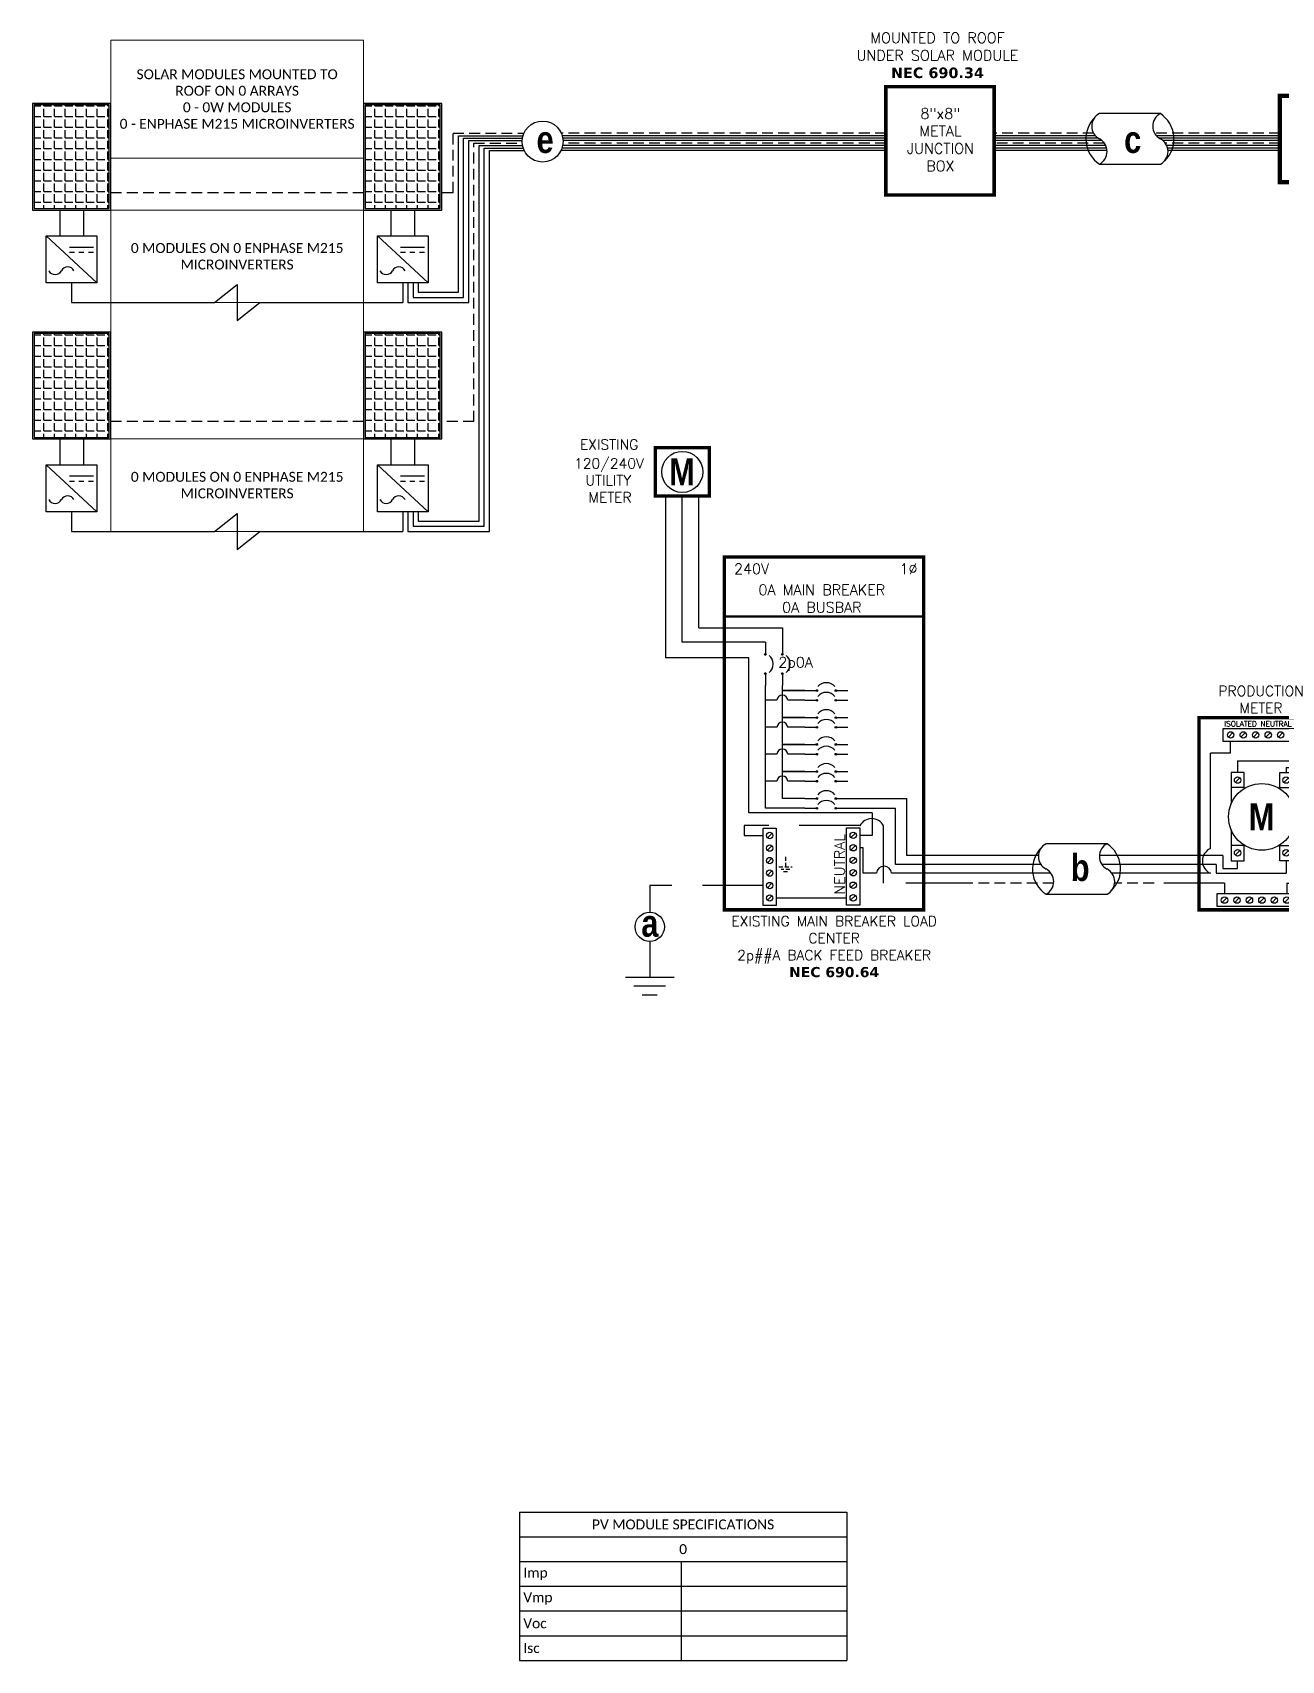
# Model space of a CAD drawing. Header units: feet. Extents: x 22430 to 23220, y 15295 to 15870.
# Drawn here: x 22430 to 22866, y 15295 to 15862 of the extents above; entities that cross this region are included whole.
import ezdxf

# ---------------------------------------------------------------- set-up
doc = ezdxf.new("R2010")
doc.units = ezdxf.units.FT
doc.header["$MEASUREMENT"] = 0
doc.linetypes.add('HIDDEN', pattern=[0.375, 0.25, -0.125])
for name, color, linetype in [('ONE LINE BLOCKS', 7, 'Continuous'), ('TABLES', 7, 'Continuous'), ('TEXT', 7, 'Continuous'), ('Z - TITLEBLOCK TXT', 7, 'Continuous')]:
    doc.layers.add(name, color=color, linetype=linetype)
doc.styles.add('ONE LINE TXT', font='techb___.ttf')
doc.styles.get("Standard").update_dxf_attribs({"font": 'simplex.shx'})

# ---------------------------------------------------------------- blocks, each defined once
blk = doc.blocks.new('*T12')
at = {"layer": 'Defpoints', "color": 8, "linetype": 'ByBlock', "lineweight": 0, "transparency": 16777216}
for p, q in [((0, 0), (88.16, 0)), ((0, 0), (0, -171.21)), ((88.16, 0), (88.16, -171.21)), ((0, -41.08), (88.16, -41.08)), ((0, -59.24), (88.16, -59.24)), ((0, -91.46), (88.16, -91.46)), ((0, -138.99), (88.16, -138.99)), ((0, -171.21), (88.16, -171.21))]:
    blk.add_line(p, q, dxfattribs=at)
at = {"color": 0, "linetype": 'Continuous', "transparency": 16777216, "char_height": 3.4544, "width": 83.574, "attachment_point": 5}
for s, insert in [('{\\fCalibri|b0|i0|c0;SOLAR MODULES MOUNTED TO ROOF ON 0 ARRAYS^J0 - 0W MODULES^J0 - ENPHASE M215 MICROINVERTERS', (44.08, -20.54)), ('{\\fCalibri|b0|i0|c0;', (44.08, -50.16)), ('{\\fCalibri|b0|i0|c0;0 MODULES ON 0 ENPHASE M215 MICROINVERTERS', (44.08, -75.35)), ('{\\fCalibri|b0|i0|c0;', (44.08, -115.23)), ('{\\fCalibri|b0|i0|c0;0 MODULES ON 0 ENPHASE M215 MICROINVERTERS', (44.08, -155.1))]:
    blk.add_mtext(s, dxfattribs=dict(at, insert=insert))
blk = doc.blocks.new('M_MAIN BREAKER')
at = {"layer": 'ONE LINE BLOCKS', "linetype": 'Continuous'}
h = blk.add_hatch(color=1, dxfattribs=at)
h.dxf.hatch_style = 1
edge = h.paths.add_edge_path()
edge.add_arc((-12.42, 14.12), 0.0515, 0, 360)
h = blk.add_hatch(color=1, dxfattribs=at)
h.dxf.hatch_style = 1
edge = h.paths.add_edge_path()
edge.add_arc((-11.37, 14.12), 0.0515, 0, 360)
h = blk.add_hatch(color=1, dxfattribs=at)
h.dxf.hatch_style = 1
edge = h.paths.add_edge_path()
edge.add_arc((-12.42, 12.94), 0.0515, 0, 360)
h = blk.add_hatch(color=1, dxfattribs=at)
h.dxf.hatch_style = 1
edge = h.paths.add_edge_path()
edge.add_arc((-11.37, 12.94), 0.0515, 0, 360)
h = blk.add_hatch(color=1, dxfattribs=at)
h.dxf.hatch_style = 1
edge = h.paths.add_edge_path()
edge.add_arc((-9.24, 11.89), 0.0515, 0, 360)
h = blk.add_hatch(color=1, dxfattribs=at)
h.dxf.hatch_style = 1
edge = h.paths.add_edge_path()
edge.add_arc((-9.24, 11.29), 0.0515, 0, 360)
h = blk.add_hatch(color=1, dxfattribs=at)
h.dxf.hatch_style = 1
edge = h.paths.add_edge_path()
edge.add_arc((-8.06, 11.89), 0.0515, 0, 360)
h = blk.add_hatch(color=1, dxfattribs=at)
h.dxf.hatch_style = 1
edge = h.paths.add_edge_path()
edge.add_arc((-8.06, 11.29), 0.0515, 0, 360)
h = blk.add_hatch(color=1, dxfattribs=at)
h.dxf.hatch_style = 1
edge = h.paths.add_edge_path()
edge.add_arc((-9.24, 10.22), 0.0515, 0, 360)
h = blk.add_hatch(color=1, dxfattribs=at)
h.dxf.hatch_style = 1
edge = h.paths.add_edge_path()
edge.add_arc((-8.06, 10.22), 0.0515, 0, 360)
h = blk.add_hatch(color=1, dxfattribs=at)
h.dxf.hatch_style = 1
edge = h.paths.add_edge_path()
edge.add_arc((-9.24, 9.62), 0.0515, 0, 360)
h = blk.add_hatch(color=1, dxfattribs=at)
h.dxf.hatch_style = 1
edge = h.paths.add_edge_path()
edge.add_arc((-8.06, 9.62), 0.0515, 0, 360)
h = blk.add_hatch(color=1, dxfattribs=at)
h.dxf.hatch_style = 1
edge = h.paths.add_edge_path()
edge.add_arc((-9.24, 8.56), 0.0515, 0, 360)
h = blk.add_hatch(color=1, dxfattribs=at)
h.dxf.hatch_style = 1
edge = h.paths.add_edge_path()
edge.add_arc((-8.06, 8.56), 0.0515, 0, 360)
h = blk.add_hatch(color=1, dxfattribs=at)
h.dxf.hatch_style = 1
edge = h.paths.add_edge_path()
edge.add_arc((-9.24, 7.96), 0.0515, 0, 360)
h = blk.add_hatch(color=1, dxfattribs=at)
h.dxf.hatch_style = 1
edge = h.paths.add_edge_path()
edge.add_arc((-8.06, 7.96), 0.0515, 0, 360)
h = blk.add_hatch(color=1, dxfattribs=at)
h.dxf.hatch_style = 1
edge = h.paths.add_edge_path()
edge.add_arc((-9.24, 6.89), 0.0515, 0, 360)
h = blk.add_hatch(color=1, dxfattribs=at)
h.dxf.hatch_style = 1
edge = h.paths.add_edge_path()
edge.add_arc((-9.24, 6.29), 0.0515, 0, 360)
h = blk.add_hatch(color=1, dxfattribs=at)
h.dxf.hatch_style = 1
edge = h.paths.add_edge_path()
edge.add_arc((-8.06, 6.89), 0.0515, 0, 360)
h = blk.add_hatch(color=1, dxfattribs=at)
h.dxf.hatch_style = 1
edge = h.paths.add_edge_path()
edge.add_arc((-8.06, 6.29), 0.0515, 0, 360)
h = blk.add_hatch(color=1, dxfattribs=at)
h.dxf.hatch_style = 1
edge = h.paths.add_edge_path()
edge.add_arc((-9.24, 5.22), 0.0515, 0, 360)
h = blk.add_hatch(color=1, dxfattribs=at)
h.dxf.hatch_style = 1
edge = h.paths.add_edge_path()
edge.add_arc((-8.06, 5.22), 0.0515, 0, 360)
h = blk.add_hatch(color=1, dxfattribs=at)
h.dxf.hatch_style = 1
edge = h.paths.add_edge_path()
edge.add_arc((-9.24, 4.62), 0.0515, 0, 360)
h = blk.add_hatch(color=1, dxfattribs=at)
h.dxf.hatch_style = 1
edge = h.paths.add_edge_path()
edge.add_arc((-8.06, 4.62), 0.0515, 0, 360)
at = {"color": 7, "linetype": 'Continuous'}
for p, q in [((-3.67, 1.71), (-3.67, 5.22)), ((0, 1.71), (-3.67, 1.71))]:
    blk.add_line(p, q, dxfattribs=at)
at = {"color": 10, "linetype": 'Continuous'}
for p, q in [((-4.38, 1.15), (-4.38, 4.62)), ((-3.66, 4.62), (-3.66, 4.62)), ((-3.66, 4.62), (-3.66, 4.62)), ((0, 1.15), (-4.38, 1.15))]:
    blk.add_line(p, q, dxfattribs=at)
at = {"color": 253, "linetype": 'Continuous'}
for p, q in [((-6.38, 2.18), (-6.59, 2.18)), ((-6.38, 0.61), (-6.38, 2.18)), ((-5.56, 0.61), (-6.38, 0.61)), ((0, 0.61), (-4.63, 0.61))]:
    blk.add_line(p, q, dxfattribs=at)
at = {"color": 7, "linetype": 'Continuous'}
blk.add_circle((-19.56, -2.7), 0.906, dxfattribs=at)
at = {"color": 253, "linetype": 'Continuous'}
blk.add_arc((-5.09, 0.58), 0.468, 3.2819, 176.7181, dxfattribs=at)
at = {"layer": 'ONE LINE BLOCKS', "lineweight": 50}
for p, q in [((-19.22, 23.9), (-19.22, 26.89)), ((-19.22, 26.89), (-15.88, 26.89)), ((-15.88, 26.89), (-15.88, 23.9)), ((-15.88, 23.9), (-19.22, 23.9)), ((-14.96, 16.47), (-2.64, 16.47))]:
    blk.add_line(p, q, dxfattribs=at)
at = {"layer": 'ONE LINE BLOCKS', "lineweight": 50, "const_width": 0.21}
for points in [[(-19.22, 23.9), (-19.22, 26.89), (-15.88, 26.89), (-15.88, 23.9)], [(-14.96, -1.65), (-14.96, 20.13), (-2.64, 20.13), (-2.64, -1.65)]]:
    blk.add_lwpolyline(points, close=True, dxfattribs=at)
at = {"layer": 'TEXT', "color": 92, "linetype": 'HIDDEN', "ltscale": 15}
for p, q in [((-13.72, 3.55), (-13.72, 2.94)), ((-6.58, 3.55), (-13.72, 3.55)), ((-5.12, 0), (-5.12, 3.55)), ((-13.72, 2.94), (-12.56, 2.94)), ((0, 0), (-5.12, 0)), ((-12.56, -0.15), (-19.56, -0.15)), ((-19.56, -0.15), (-19.56, -1.8)), ((-19.56, -3.61), (-19.56, -5.8))]:
    blk.add_line(p, q, dxfattribs=at)
at = {"layer": 'TEXT', "color": 92, "linetype": 'Continuous', "ltscale": 15}
blk.add_line((-7.4, -0.92), (-11.75, -0.92), dxfattribs=at)
at = {"layer": 'TEXT', "color": 92, "linetype": 'HIDDEN', "flags": 128}
for points in [[(-11.59, 1.01), (-10.77, 1.01)], [(-11.18, 1.63), (-11.18, 1.01)], [(-10.91, 0.85), (-11.45, 0.85)], [(-11.05, 0.7), (-11.31, 0.7)]]:
    blk.add_lwpolyline(points, dxfattribs=at)
at = {"layer": 'TEXT', "color": 92, "linetype": 'Continuous', "ltscale": 4, "flags": 128}
for points in [[(-21.06, -5.8), (-18.06, -5.8)], [(-18.58, -6.36), (-20.54, -6.36)], [(-19.1, -6.91), (-20.02, -6.91)]]:
    blk.add_lwpolyline(points, dxfattribs=at)
at = {"layer": 'TEXT', "linetype": 'Continuous'}
blk.add_circle((-17.55, 25.39), 1.27, dxfattribs=at)
at = {"layer": 'TEXT', "color": 92, "linetype": 'Continuous', "ltscale": 0.3}
blk.add_arc((-5.85, 3.16), 0.824, 27.6639, 152.3361, dxfattribs=at)
at = {"layer": 'Z - TITLEBLOCK TXT', "color": 253, "linetype": 'Continuous'}
for p, q in [((-18.57, 13.92), (-18.57, 23.9)), ((-13.44, 13.92), (-18.57, 13.92)), ((-13.44, 4.34), (-13.44, 13.92)), ((-5.83, 4.34), (-13.44, 4.34)), ((-5.83, 4.34), (-5.83, 2.95)), ((-5.83, 2.95), (-6.59, 2.95))]:
    blk.add_line(p, q, dxfattribs=at)
at = {"layer": 'Z - TITLEBLOCK TXT', "color": 10, "linetype": 'Continuous'}
for p, q in [((-17.55, 14.87), (-17.55, 23.9)), ((-12.42, 14.87), (-17.55, 14.87)), ((-12.42, 4.62), (-12.42, 12.2)), ((-11.7, 11.29), (-12.42, 11.29)), ((-9.99, 11.29), (-11.04, 11.29)), ((-11.7, 9.62), (-12.42, 9.62)), ((-9.99, 9.62), (-11.04, 9.62)), ((-11.7, 7.96), (-12.42, 7.96)), ((-9.99, 7.96), (-11.04, 7.96)), ((-11.7, 6.29), (-12.42, 6.29)), ((-9.99, 6.29), (-11.04, 6.29)), ((-9.99, 4.62), (-12.42, 4.62)), ((-7.32, 4.62), (-4.38, 4.62))]:
    blk.add_line(p, q, dxfattribs=at)
at = {"layer": 'Z - TITLEBLOCK TXT', "color": 7, "linetype": 'Continuous'}
for p, q in [((-16.52, 15.77), (-16.52, 23.9)), ((-16.52, 15.77), (-11.37, 15.77)), ((-11.37, 15.77), (-11.37, 14.87)), ((-11.37, 11.89), (-11.37, 12.2)), ((-11.37, 10.22), (-11.37, 11.89)), ((-11.37, 11.89), (-9.99, 11.89)), ((-9.99, 11.89), (-11.37, 11.89)), ((-11.37, 8.56), (-11.37, 10.22)), ((-11.37, 10.22), (-9.99, 10.22)), ((-9.99, 10.22), (-11.37, 10.22)), ((-11.37, 6.89), (-11.37, 8.56)), ((-11.37, 8.56), (-9.99, 8.56)), ((-9.99, 8.56), (-11.37, 8.56)), ((-11.37, 5.22), (-11.37, 6.89)), ((-11.37, 6.89), (-9.99, 6.89)), ((-9.99, 6.89), (-11.37, 6.89)), ((-9.99, 5.22), (-11.37, 5.22)), ((-7.32, 5.22), (-3.67, 5.22))]:
    blk.add_line(p, q, dxfattribs=at)
at = {"layer": 'Z - TITLEBLOCK TXT', "color": 1, "linetype": 'Continuous'}
for p, q in [((-12.56, -1.38), (-12.56, 3.4)), ((-12.56, 3.4), (-11.75, 3.4)), ((-11.75, 3.4), (-11.75, -1.38)), ((-7.4, -1.37), (-7.4, 3.41)), ((-7.4, 3.41), (-6.59, 3.41)), ((-6.59, 3.41), (-6.59, -1.37)), ((-11.75, -1.38), (-12.56, -1.38)), ((-6.59, -1.37), (-7.4, -1.37))]:
    blk.add_line(p, q, dxfattribs=at)
at = {"layer": 'Z - TITLEBLOCK TXT', "color": 4, "linetype": 'Continuous'}
for p, q in [((-12.01, 3.07), (-12.29, 2.8)), ((-6.85, 3.09), (-7.13, 2.81)), ((-12.01, 2.3), (-12.29, 2.03)), ((-6.85, 2.32), (-7.13, 2.04)), ((-12.01, 1.53), (-12.29, 1.25)), ((-6.85, 1.55), (-7.13, 1.27)), ((-12.01, 0.76), (-12.29, 0.48)), ((-6.85, 0.78), (-7.13, 0.5)), ((-6.85, 0), (-7.13, -0.27)), ((-12.01, -0.01), (-12.29, -0.29)), ((-12.01, -0.78), (-12.29, -1.06)), ((-6.85, -0.77), (-7.13, -1.04))]:
    blk.add_line(p, q, dxfattribs=at)
at = {"layer": 'Z - TITLEBLOCK TXT', "color": 1, "linetype": 'Continuous', "flags": 128}
for points in [[(-12.42, 14.87), (-12.42, 14.12)], [(-12.42, 14.87), (-12.42, 14.12)], [(-11.37, 14.87), (-11.37, 14.12)], [(-11.37, 14.87), (-11.37, 14.12)], [(-12.42, 12.94), (-12.42, 12.2)], [(-11.37, 12.94), (-11.37, 12.2)], [(-9.99, 11.89), (-9.24, 11.89)], [(-9.99, 11.89), (-9.24, 11.89)], [(-9.99, 11.29), (-9.24, 11.29)], [(-9.99, 11.29), (-9.24, 11.29)], [(-8.06, 11.89), (-7.32, 11.89)], [(-8.06, 11.29), (-7.32, 11.29)], [(-9.99, 10.22), (-9.24, 10.22)], [(-9.99, 10.22), (-9.24, 10.22)], [(-8.06, 10.22), (-7.32, 10.22)], [(-9.99, 9.62), (-9.24, 9.62)], [(-9.99, 9.62), (-9.24, 9.62)], [(-8.06, 9.62), (-7.32, 9.62)], [(-9.99, 8.56), (-9.24, 8.56)], [(-9.99, 8.56), (-9.24, 8.56)], [(-8.06, 8.56), (-7.32, 8.56)], [(-9.99, 7.96), (-9.24, 7.96)], [(-9.99, 7.96), (-9.24, 7.96)], [(-8.06, 7.96), (-7.32, 7.96)], [(-9.99, 6.89), (-9.24, 6.89)], [(-9.99, 6.89), (-9.24, 6.89)], [(-9.99, 6.29), (-9.24, 6.29)], [(-9.99, 6.29), (-9.24, 6.29)], [(-8.06, 6.89), (-7.32, 6.89)], [(-8.06, 6.29), (-7.32, 6.29)], [(-9.99, 5.22), (-9.24, 5.22)], [(-9.99, 5.22), (-9.24, 5.22)], [(-8.06, 5.22), (-7.32, 5.22)], [(-9.99, 4.62), (-9.24, 4.62)], [(-9.99, 4.62), (-9.24, 4.62)], [(-8.06, 4.62), (-7.32, 4.62)]]:
    blk.add_lwpolyline(points, dxfattribs=at)
at = {"layer": 'Z - TITLEBLOCK TXT', "color": 1, "linetype": 'Continuous'}
for centre in [(-12.42, 14.12), (-11.37, 14.12), (-12.42, 12.94), (-11.37, 12.94), (-9.24, 11.89), (-9.24, 11.29), (-8.06, 11.89), (-8.06, 11.29), (-9.24, 10.22), (-8.06, 10.22), (-9.24, 9.62), (-8.06, 9.62), (-9.24, 8.56), (-8.06, 8.56), (-9.24, 7.96), (-8.06, 7.96), (-9.24, 6.89), (-9.24, 6.29), (-8.06, 6.89), (-8.06, 6.29), (-9.24, 5.22), (-8.06, 5.22), (-9.24, 4.62), (-8.06, 4.62)]:
    blk.add_circle(centre, 0.0515, dxfattribs=at)
at = {"layer": 'Z - TITLEBLOCK TXT', "color": 4, "linetype": 'Continuous'}
for centre in [(-12.15, 2.94), (-6.99, 2.95), (-12.15, 2.16), (-6.99, 2.18), (-12.15, 1.39), (-6.99, 1.41), (-12.15, 0.62), (-12.15, -0.15), (-6.99, 0.64), (-6.99, -0.13), (-12.15, -0.92), (-6.99, -0.91)]:
    blk.add_circle(centre, 0.197, dxfattribs=at)
at = {"layer": 'Z - TITLEBLOCK TXT', "color": 1, "linetype": 'Continuous'}
for centre, start, end in [((-12.63, 13.53), 310.3392, 49.6608), ((-11.58, 13.53), 310.3392, 49.6608), ((-8.65, 11.68), 40.3392, 139.6608), ((-8.65, 11.08), 40.3392, 139.6608), ((-8.65, 10.01), 40.3392, 139.6608), ((-8.65, 9.41), 40.3392, 139.6608), ((-8.65, 8.34), 40.3392, 139.6608), ((-8.65, 7.75), 40.3392, 139.6608), ((-8.65, 6.68), 40.3392, 139.6608), ((-8.65, 6.08), 40.3392, 139.6608), ((-8.65, 5.01), 40.3392, 139.6608), ((-8.65, 4.41), 40.3392, 139.6608)]:
    blk.add_arc(centre, 0.697, start, end, dxfattribs=at)
at = {"layer": 'Z - TITLEBLOCK TXT', "color": 10, "linetype": 'Continuous'}
for centre in [(-11.37, 11.27), (-11.37, 9.6), (-11.37, 7.94), (-11.37, 6.27)]:
    blk.add_arc(centre, 0.332, 3.2937, 176.7063, dxfattribs=at)
at = {"layer": 'TABLES', "color": 1, "linetype": 'Continuous'}
blk.add_text('NEUTRAL', height=0.648, rotation=90, dxfattribs=at).set_placement((-7.51, -0.72))
at = {"layer": 'TEXT', "color": 1}
for s, p in [('EXISTING', (-23.87, 26.77)), ('120/240V', (-24.23, 25.6)), ('UTILITY', (-23.53, 24.56)), ('METER', (-23.34, 23.51))]:
    blk.add_text(s, height=0.628, dxfattribs=at).set_placement(p)
at = {"layer": 'TEXT', "color": 1, "attachment_point": 5}
for s, width, gutter_width, heights, insert, char_height in [('240V', 0.1481, 0.75, [0], (-13.27, 19.41), 0.648), ('1∅', 0.1481, 0.75, [0], (-3.58, 19.41), 0.648), ('0A MAIN BREAKER\\P0A BUSBAR', 11.199, 0.75, [0], (-8.93, 17.57), 0.648), ('2p0A', 0.1481, 0.75, [0], (-10.55, 13.53), 0.648), ('EXISTING MAIN BREAKER LOAD CENTER\\P2p##A BACK FEED BREAKER\\P{\\fVerdana|b1|i0|c0|p34;NEC 690.64}', 14.144, 7.17, [12.8], (-8.17, -3.93), 0.6278)]:
    blk.add_mtext_dynamic_manual_height_columns(s, width=width, gutter_width=gutter_width, heights=heights, dxfattribs=dict(at, insert=insert, char_height=char_height))
at = {"layer": 'Z - TITLEBLOCK TXT', "color": 253, "linetype": 'Continuous', "style": 'ONE LINE TXT'}
blk.add_text('M', height=1.66, dxfattribs=at).set_placement((-18.36, 24.56))
at = {"layer": 'Z - TITLEBLOCK TXT', "color": 1, "linetype": 'Continuous', "insert": (-20.08, -1.65), "char_height": 1.6624, "attachment_point": 1, "style": 'ONE LINE TXT'}
blk.add_mtext_dynamic_manual_height_columns('{\\W1;\\C256;a}', width=0.1385, gutter_width=2.13, heights=[0], dxfattribs=at)
blk = doc.blocks.new('*U13')
at = {"color": 155, "true_color": 0x647190}
blk.add_blockref('M_MAIN BREAKER', (0, 0), dxfattribs=at)
blk = doc.blocks.new('M_METER PAN')
at = {"color": 253, "linetype": 'Continuous'}
for p, q in [((4.73, 8.02), (4.73, 8.75)), ((8.59, 8.02), (8.59, 8.75)), ((4.73, 8.02), (3.48, 8.02)), ((3.48, 2.14), (3.48, 8.02)), ((8.59, 8.02), (9.84, 8.02)), ((9.84, 2.14), (9.84, 8.02)), ((3.48, 0.61), (0, 0.61)), ((9.84, 0.61), (13.32, 0.61))]:
    blk.add_line(p, q, dxfattribs=at)
at = {"color": 7, "linetype": 'Continuous'}
for p, q in [((5.16, 7.56), (5.16, 6.82)), ((5.16, 7.56), (9.47, 7.56)), ((9.47, 7.56), (9.47, 1.71)), ((4.25, 1.71), (0, 1.71)), ((4.25, 1.71), (4.25, 0.9)), ((5.16, 0.9), (5.16, 1.37)), ((9.47, 1.71), (13.32, 1.71)), ((4.25, 0.9), (5.16, 0.9))]:
    blk.add_line(p, q, dxfattribs=at)
at = {"color": 10, "linetype": 'Continuous'}
for p, q in [((8.16, 7.14), (8.16, 6.82)), ((8.16, 7.14), (9.12, 7.14)), ((9.12, 7.14), (9.12, 1.15)), ((3.83, 1.15), (0, 1.15)), ((3.83, 1.15), (3.83, 0.61)), ((8.16, 1.37), (8.16, 0.61)), ((9.12, 1.15), (13.32, 1.15)), ((3.83, 0.61), (8.16, 0.61))]:
    blk.add_line(p, q, dxfattribs=at)
at = {"color": 1, "linetype": 'Continuous'}
for p, q in [((5.57, 5.9), (4.76, 5.9)), ((7.76, 5.9), (8.56, 5.9)), ((5.57, 2.33), (4.76, 2.33)), ((7.76, 2.33), (8.56, 2.33))]:
    blk.add_line(p, q, dxfattribs=at)
at = {"color": 253, "linetype": 'Continuous'}
for centre, start, end in [((3.82, 1.37), 113.9997, 246.0003), ((9.5, 1.37), 293.9997, 66.0003)]:
    blk.add_arc(centre, 0.835, start, end, dxfattribs=at)
at = {"layer": 'ONE LINE BLOCKS', "lineweight": 50, "const_width": 0.21}
blk.add_lwpolyline([(2.77, -1.65), (2.77, 10.22), (10.55, 10.22), (10.55, -1.65)], close=True, dxfattribs=at)
at = {"layer": 'TEXT', "color": 92, "linetype": 'HIDDEN', "ltscale": 15}
for p, q in [((4.35, 0), (0, 0)), ((4.35, 0), (4.35, -0.65)), ((8.2, 0), (8.2, -0.65)), ((8.2, 0), (13.32, 0))]:
    blk.add_line(p, q, dxfattribs=at)
at = {"layer": 'TEXT', "color": 92, "linetype": 'Continuous', "flags": 128}
for points in [[(9.23, -0.46), (9.23, -1.08)], [(8.81, -1.08), (9.64, -1.08)], [(9.5, -1.23), (8.96, -1.23)], [(9.35, -1.38), (9.1, -1.38)]]:
    blk.add_lwpolyline(points, dxfattribs=at)
at = {"layer": 'TEXT', "linetype": 'Continuous'}
blk.add_circle((6.66, 4.09), 2.06, dxfattribs=at)
at = {"layer": 'Z - TITLEBLOCK TXT', "color": 1, "linetype": 'Continuous'}
for p, q in [((4.27, 8.75), (4.27, 9.55)), ((4.27, 9.55), (9.05, 9.55)), ((9.05, 9.55), (9.05, 8.75)), ((9.05, 8.75), (4.27, 8.75)), ((4.76, 6.82), (4.76, 4.89)), ((5.57, 6.82), (4.76, 6.82)), ((5.57, 5.84), (5.57, 6.82)), ((7.76, 5.84), (7.76, 6.82)), ((7.76, 6.82), (8.56, 6.82)), ((8.56, 6.82), (8.56, 4.89)), ((4.76, 3.3), (4.76, 1.37)), ((8.56, 3.3), (8.56, 1.37)), ((5.57, 1.37), (5.57, 2.35)), ((7.76, 1.37), (7.76, 2.35)), ((4.76, 1.37), (5.57, 1.37)), ((8.56, 1.37), (7.76, 1.37)), ((3.89, -1.45), (3.89, -0.65)), ((3.89, -0.65), (8.66, -0.65)), ((8.66, -0.65), (8.66, -1.45)), ((8.66, -1.45), (3.89, -1.45))]:
    blk.add_line(p, q, dxfattribs=at)
at = {"layer": 'Z - TITLEBLOCK TXT', "color": 4, "linetype": 'Continuous'}
for p, q in [((4.87, 9.29), (4.6, 9.01)), ((5.64, 9.29), (5.37, 9.01)), ((6.42, 9.29), (6.14, 9.01)), ((7.19, 9.29), (6.91, 9.01)), ((7.96, 9.29), (7.68, 9.01)), ((8.73, 9.29), (8.45, 9.01)), ((5.3, 6.5), (5.02, 6.22)), ((8.3, 6.5), (8.02, 6.22)), ((5.3, 2.01), (5.02, 1.73)), ((8.3, 2.01), (8.02, 1.73)), ((4.49, -0.91), (4.21, -1.19)), ((5.26, -0.91), (4.98, -1.19)), ((6.03, -0.91), (5.75, -1.19)), ((6.8, -0.91), (6.52, -1.19)), ((7.57, -0.91), (7.29, -1.19)), ((8.34, -0.91), (8.06, -1.19))]:
    blk.add_line(p, q, dxfattribs=at)
for centre in [(4.73, 9.15), (5.51, 9.15), (6.28, 9.15), (7.05, 9.15), (7.82, 9.15), (8.59, 9.15), (5.16, 6.36), (8.16, 6.36), (5.16, 1.87), (8.16, 1.87), (4.35, -1.05), (5.12, -1.05), (5.89, -1.05), (6.66, -1.05), (7.43, -1.05), (8.2, -1.05)]:
    blk.add_circle(centre, 0.197, dxfattribs=at)
at = {"layer": 'TABLES', "color": 4, "linetype": 'Continuous'}
blk.add_text('ISOLATED NEUTRAL', height=0.3321, dxfattribs=at).set_placement((4.34, 9.67))
at = {"layer": 'TEXT', "color": 1, "insert": (6.61, 11.34), "char_height": 0.6278, "attachment_point": 5}
blk.add_mtext_dynamic_manual_height_columns('PRODUCTION METER', width=1.3203, gutter_width=7.17, heights=[0], dxfattribs=at)
at = {"layer": 'Z - TITLEBLOCK TXT', "color": 253, "linetype": 'Continuous', "style": 'ONE LINE TXT'}
blk.add_text('M', height=1.66, dxfattribs=at).set_placement((5.85, 3.26))
blk = doc.blocks.new('*U14')
at = {"color": 0}
blk.add_blockref('M_METER PAN', (0, 0), dxfattribs=at)
blk = doc.blocks.new('*T10')
at = {"layer": 'Z - TITLEBLOCK TXT', "color": 0, "lineweight": -2, "transparency": 16777216}
for p, q in [((0, 0), (114.19, 0)), ((0, 0), (0, -51.69)), ((114.19, 0), (114.19, -51.69)), ((0, -8.62), (114.19, -8.62)), ((0, -17.23), (114.19, -17.23)), ((56.41, -17.23), (56.41, -51.69)), ((0, -25.85), (114.19, -25.85)), ((0, -34.46), (114.19, -34.46)), ((0, -43.08), (114.19, -43.08)), ((0, -51.69), (114.19, -51.69))]:
    blk.add_line(p, q, dxfattribs=at)
at = {"layer": 'Z - TITLEBLOCK TXT', "color": 0, "linetype": 'Continuous', "transparency": 16777216, "char_height": 3.4544}
for s, insert, width, attachment_point in [('{\\fCalibri|b0|i0|c0;PV MODULE SPECIFICATIONS', (57.09, -4.31), 111.433, 5), ('{\\fCalibri|b0|i0|c0;0', (57.09, -12.92), 111.433, 5), ('{\\fCalibri|b0|i0|c0;Imp', (1.38, -21.54), 53.6551, 4), ('{\\fCalibri|b0|i0|c0;', (57.78, -21.54), 55.0254, 4), ('{\\fCalibri|b0|i0|c0;Vmp', (1.38, -30.15), 53.6551, 4), ('{\\fCalibri|b0|i0|c0;', (57.78, -30.15), 55.0254, 4), ('{\\fCalibri|b0|i0|c0;Voc', (1.38, -38.77), 53.6551, 4), ('{\\fCalibri|b0|i0|c0;', (57.78, -38.77), 55.0254, 4), ('{\\fCalibri|b0|i0|c0;Isc', (1.38, -47.39), 53.6551, 4), ('{\\fCalibri|b0|i0|c0;', (57.78, -47.39), 55.0254, 4)]:
    blk.add_mtext(s, dxfattribs=dict(at, insert=insert, width=width, attachment_point=attachment_point))

msp = doc.modelspace()

# ---------------------------------------------------------------- hatches: boundary and pattern name
at = {"layer": 'ONE LINE BLOCKS', "linetype": 'Continuous'}
h = msp.add_hatch(dxfattribs=at)
h.set_pattern_fill('ANGLE', color=256, scale=13.54666)
h.set_pattern_definition([(0, (22493.8777, 3818.785), (0, 3.7253315), [2.709332, -1.0159995]), (90, (22493.8777, 3818.785), (-3.7253315, 2e-16), [2.709332, -1.0159995])])
h.paths.add_polyline_path([(22430.87, 15837.08), (22430.87, 15800.9), (22457.1, 15800.9), (22457.1, 15837.08)])
h = msp.add_hatch(dxfattribs=at)
h.set_pattern_fill('ANGLE', color=256, scale=13.54666)
h.set_pattern_definition([(0, (22609.2976, 3818.785), (0, 3.7253315), [2.709332, -1.0159995]), (90, (22609.2976, 3818.785), (-3.7253315, 2e-16), [2.709332, -1.0159995])])
h.paths.add_polyline_path([(22546.29, 15837.08), (22546.29, 15800.9), (22572.52, 15800.9), (22572.52, 15837.08)])
h = msp.add_hatch(dxfattribs=at)
h.set_pattern_fill('ANGLE', color=256, scale=13.54666)
h.set_pattern_definition([(0, (22493.8777, 3739.032), (0, 3.7253315), [2.709332, -1.0159995]), (90, (22493.8777, 3739.032), (-3.7253315, 2e-16), [2.709332, -1.0159995])])
h.paths.add_polyline_path([(22430.87, 15757.33), (22430.87, 15721.15), (22457.1, 15721.15), (22457.1, 15757.33)])
h = msp.add_hatch(dxfattribs=at)
h.set_pattern_fill('ANGLE', color=256, scale=13.54666)
h.set_pattern_definition([(0, (22609.2976, 3739.032), (0, 3.7253315), [2.709332, -1.0159995]), (90, (22609.2976, 3739.032), (-3.7253315, 2e-16), [2.709332, -1.0159995])])
h.paths.add_polyline_path([(22546.29, 15757.33), (22546.29, 15721.15), (22572.52, 15721.15), (22572.52, 15757.33)])

# ---------------------------------------------------------------- linework, layer by layer
at = {"color": 7, "linetype": 'Continuous'}
for p, q in [((22823.57, 15834.01), (22802.32, 15834.01)), ((22802.32, 15816.39), (22823.57, 15816.39)), ((22781.06, 15575.48), (22755.94, 15575.48)), ((22804.96, 15579.55), (22783.71, 15579.55)), ((22821.36, 15575.48), (22802.3, 15575.48)), ((22783.71, 15561.92), (22804.96, 15561.92))]:
    msp.add_line(p, q, dxfattribs=at)
at = {"color": 253, "linetype": 'Continuous'}
for p, q in [((22578.81, 15771.77), (22578.81, 15826.32)), ((22578.81, 15826.32), (22601.33, 15826.32)), ((22727.84, 15826.32), (22615.02, 15826.32)), ((22800.9, 15826.32), (22765.63, 15826.32)), ((22865.22, 15826.32), (22822.14, 15826.32)), ((22586.02, 15822.88), (22601.18, 15822.88)), ((22586.02, 15692.02), (22586.02, 15822.88)), ((22727.84, 15822.88), (22615.17, 15822.88)), ((22804.53, 15822.88), (22765.63, 15822.88)), ((22865.22, 15822.88), (22825.77, 15822.88)), ((22564.81, 15771.77), (22578.81, 15771.77)), ((22564.81, 15692.02), (22586.02, 15692.02)), ((22785.42, 15569.26), (22755.94, 15569.26)), ((22821.36, 15569.26), (22806.67, 15569.26))]:
    msp.add_line(p, q, dxfattribs=at)
at = {"color": 10, "linetype": 'Continuous'}
for p, q in [((22580.61, 15769.97), (22580.61, 15825.46)), ((22580.61, 15825.46), (22601.13, 15825.46)), ((22727.84, 15825.46), (22615.22, 15825.46)), ((22801.89, 15825.46), (22765.63, 15825.46)), ((22865.22, 15825.46), (22823.13, 15825.46)), ((22587.82, 15822.02), (22601.41, 15822.02)), ((22587.82, 15690.22), (22587.82, 15822.02)), ((22727.84, 15822.02), (22614.94, 15822.02)), ((22804.83, 15822.02), (22765.63, 15822.02)), ((22865.22, 15822.02), (22826.08, 15822.02)), ((22563.01, 15769.97), (22580.61, 15769.97)), ((22563.01, 15690.22), (22587.82, 15690.22)), ((22781.94, 15572.3), (22755.94, 15572.3)), ((22821.36, 15572.3), (22803.18, 15572.3))]:
    msp.add_line(p, q, dxfattribs=at)
at = {"linetype": 'Continuous'}
for p, q in [((22582.41, 15768.17), (22582.41, 15824.6)), ((22582.41, 15824.6), (22601.04, 15824.6)), ((22727.84, 15824.6), (22615.31, 15824.6)), ((22803.22, 15824.6), (22765.63, 15824.6)), ((22865.22, 15824.6), (22824.46, 15824.6)), ((22589.62, 15821.15), (22601.76, 15821.15)), ((22589.62, 15688.42), (22589.62, 15821.15)), ((22727.84, 15821.15), (22614.59, 15821.15)), ((22804.97, 15821.15), (22765.63, 15821.15)), ((22865.22, 15821.15), (22826.22, 15821.15)), ((22439.83, 15800.39), (22439.83, 15791.38)), ((22448.14, 15800.39), (22448.14, 15791.38)), ((22555.25, 15800.39), (22555.25, 15791.38)), ((22563.56, 15800.39), (22563.56, 15791.38)), ((22435.16, 15791.38), (22452.81, 15791.38)), ((22435.16, 15791.38), (22452.81, 15774.99)), ((22435.16, 15774.99), (22435.16, 15791.38)), ((22452.81, 15791.38), (22452.81, 15774.99)), ((22550.58, 15791.38), (22568.23, 15791.38)), ((22550.58, 15774.99), (22550.58, 15791.38)), ((22550.58, 15791.38), (22568.23, 15774.99)), ((22568.23, 15791.38), (22568.23, 15774.99)), ((22452.81, 15774.99), (22435.16, 15774.99)), ((22568.23, 15774.99), (22550.58, 15774.99)), ((22561.21, 15768.17), (22582.41, 15768.17)), ((22439.83, 15720.64), (22439.83, 15711.63)), ((22448.14, 15720.64), (22448.14, 15711.63)), ((22555.25, 15720.64), (22555.25, 15711.63)), ((22563.56, 15720.64), (22563.56, 15711.63)), ((22435.16, 15711.63), (22452.81, 15711.63)), ((22435.16, 15695.23), (22435.16, 15711.63)), ((22435.16, 15711.63), (22452.81, 15695.23)), ((22452.81, 15711.63), (22452.81, 15695.23)), ((22550.58, 15711.63), (22568.23, 15711.63)), ((22550.58, 15695.23), (22550.58, 15711.63)), ((22550.58, 15711.63), (22568.23, 15695.23)), ((22568.23, 15711.63), (22568.23, 15695.23)), ((22452.81, 15695.23), (22435.16, 15695.23)), ((22568.23, 15695.23), (22550.58, 15695.23)), ((22561.21, 15688.42), (22589.62, 15688.42))]:
    msp.add_line(p, q, dxfattribs=at)
at = {"linetype": 'Continuous', "flags": 128}
for points in [[(22430.36, 15837.59), (22430.36, 15800.39), (22457.61, 15800.39), (22457.61, 15837.59), (22430.36, 15837.59)], [(22545.78, 15837.59), (22545.78, 15800.39), (22573.03, 15800.39), (22573.03, 15837.59), (22545.78, 15837.59)], [(22430.36, 15757.84), (22430.36, 15720.64), (22457.61, 15720.64), (22457.61, 15757.84), (22430.36, 15757.84)], [(22545.78, 15757.84), (22545.78, 15720.64), (22573.03, 15720.64), (22573.03, 15757.84), (22545.78, 15757.84)]]:
    msp.add_lwpolyline(points, dxfattribs=at)
for points in [[(22430.87, 15837.08), (22430.87, 15800.9), (22457.1, 15800.9), (22457.1, 15837.08)], [(22546.29, 15837.08), (22546.29, 15800.9), (22572.52, 15800.9), (22572.52, 15837.08)], [(22430.87, 15757.33), (22430.87, 15721.15), (22457.1, 15721.15), (22457.1, 15757.33)], [(22546.29, 15757.33), (22546.29, 15721.15), (22572.52, 15721.15), (22572.52, 15757.33)]]:
    msp.add_lwpolyline(points, close=True, dxfattribs=at)
at = {"color": 7, "linetype": 'Continuous'}
msp.add_circle((22608.17, 15824.29), 7.14, dxfattribs=at)
for centre, start, end in [((22808.17, 15825.2), 133.9732, 236.4265), ((22817.72, 15825.2), 313.9732, 56.4265), ((22789.56, 15570.74), 133.9732, 236.4265), ((22799.11, 15570.74), 313.9732, 56.4265)]:
    msp.add_arc(centre, 10.58, start, end, dxfattribs=at)
at = {"layer": 'ONE LINE BLOCKS', "lineweight": 50}
for points, const_width in [([(22765.63, 15805.66), (22727.84, 15805.66), (22727.84, 15843.44), (22765.63, 15843.44)], 1.19), ([(22895.32, 15810.15), (22865.22, 15810.15), (22865.22, 15840.25), (22895.32, 15840.25)], 1.53)]:
    msp.add_lwpolyline(points, close=True, dxfattribs=dict(at, const_width=const_width))
at = {"layer": 'TEXT', "color": 92, "linetype": 'HIDDEN', "ltscale": 15}
for p, q in [((22577, 15806.44), (22577, 15827.18)), ((22577, 15827.18), (22601.64, 15827.18)), ((22727.84, 15827.18), (22614.7, 15827.18)), ((22800.29, 15827.18), (22765.63, 15827.18)), ((22865.22, 15827.18), (22821.53, 15827.18)), ((22584.21, 15823.74), (22601.05, 15823.74)), ((22584.21, 15726.69), (22584.21, 15823.74)), ((22727.84, 15823.74), (22615.29, 15823.74)), ((22804.02, 15823.74), (22765.63, 15823.74)), ((22865.22, 15823.74), (22825.27, 15823.74)), ((22577, 15806.44), (22573.03, 15806.44)), ((22584.21, 15726.69), (22573.03, 15726.69)), ((22786.35, 15565.82), (22755.94, 15565.82)), ((22821.36, 15565.82), (22807.6, 15565.82))]:
    msp.add_line(p, q, dxfattribs=at)
at = {"layer": 'TEXT', "color": 92, "linetype": 'HIDDEN', "ltscale": 15, "flags": 128}
for points in [[(22545.78, 15806.44), (22457.61, 15806.44)], [(22545.78, 15726.69), (22457.61, 15726.69)]]:
    msp.add_lwpolyline(points, dxfattribs=at)
at = {"layer": 'Z - TITLEBLOCK TXT', "color": 7, "linetype": 'Continuous'}
for p, q in [((22451.59, 15787.39), (22443.19, 15787.39)), ((22444.95, 15785.57), (22443.19, 15785.57)), ((22448.27, 15785.57), (22446.51, 15785.57)), ((22451.59, 15785.57), (22449.83, 15785.57)), ((22567.01, 15787.39), (22558.61, 15787.39)), ((22560.37, 15785.57), (22558.61, 15785.57)), ((22563.69, 15785.57), (22561.93, 15785.57)), ((22567.01, 15785.57), (22565.25, 15785.57)), ((22493.74, 15768.17), (22501.7, 15774.43)), ((22501.7, 15774.43), (22501.7, 15761.9)), ((22501.7, 15761.9), (22509.65, 15768.17)), ((22451.59, 15707.63), (22443.19, 15707.63)), ((22444.95, 15705.82), (22443.19, 15705.82)), ((22448.27, 15705.82), (22446.51, 15705.82)), ((22451.59, 15705.82), (22449.83, 15705.82)), ((22567.01, 15707.63), (22558.61, 15707.63)), ((22560.37, 15705.82), (22558.61, 15705.82)), ((22563.69, 15705.82), (22561.93, 15705.82)), ((22567.01, 15705.82), (22565.25, 15705.82)), ((22493.74, 15688.42), (22501.7, 15694.68)), ((22501.7, 15694.68), (22501.7, 15682.15)), ((22501.7, 15682.15), (22509.65, 15688.42))]:
    msp.add_line(p, q, dxfattribs=at)
at = {"layer": 'Z - TITLEBLOCK TXT', "linetype": 'Continuous', "flags": 128}
for points in [[(22443.99, 15774.99), (22443.99, 15768.17)], [(22559.41, 15774.99), (22559.41, 15768.17)], [(22561.21, 15774.99), (22561.21, 15768.17)], [(22443.99, 15768.17), (22493.74, 15768.17)], [(22509.65, 15768.17), (22559.41, 15768.17)], [(22443.99, 15695.23), (22443.99, 15688.42)], [(22559.41, 15695.23), (22559.41, 15688.42)], [(22561.21, 15695.23), (22561.21, 15688.42)], [(22443.99, 15688.42), (22493.74, 15688.42)], [(22509.65, 15688.42), (22559.41, 15688.42)]]:
    msp.add_lwpolyline(points, dxfattribs=at)
at = {"layer": 'Z - TITLEBLOCK TXT', "color": 10, "linetype": 'Continuous', "flags": 128}
for points in [[(22563.01, 15774.99), (22563.01, 15769.97)], [(22563.01, 15695.23), (22563.01, 15690.22)]]:
    msp.add_lwpolyline(points, dxfattribs=at)
at = {"layer": 'Z - TITLEBLOCK TXT', "color": 253, "linetype": 'Continuous', "flags": 128}
for points in [[(22564.81, 15774.99), (22564.81, 15771.77)], [(22564.81, 15695.23), (22564.81, 15692.02)]]:
    msp.add_lwpolyline(points, dxfattribs=at)
at = {"layer": 'Z - TITLEBLOCK TXT', "linetype": 'Continuous'}
for centre, radius, start, end in [((22804.63, 15829.61), 4.98, 117.6639, 242.3361), ((22825.88, 15829.61), 4.98, 117.6639, 242.3361), ((22800.01, 15820.79), 4.98, 297.6639, 62.3361), ((22821.26, 15820.79), 4.98, 297.6639, 62.3361), ((22438.23, 15780.4), 2.48, 207.6639, 332.3361), ((22442.61, 15778.1), 2.48, 27.6639, 152.3361), ((22553.65, 15780.4), 2.48, 207.6639, 332.3361), ((22558.03, 15778.1), 2.48, 27.6639, 152.3361), ((22442.61, 15698.34), 2.48, 27.6639, 152.3361), ((22558.03, 15698.34), 2.48, 27.6639, 152.3361), ((22438.23, 15700.64), 2.48, 207.6639, 332.3361), ((22553.65, 15700.64), 2.48, 207.6639, 332.3361), ((22786.02, 15575.14), 4.98, 117.6639, 242.3361), ((22807.27, 15575.14), 4.98, 117.6639, 242.3361), ((22781.4, 15566.33), 4.98, 297.6639, 62.3361), ((22802.65, 15566.33), 4.98, 297.6639, 62.3361)]:
    msp.add_arc(centre, radius, start, end, dxfattribs=at)

# ---------------------------------------------------------------- block references
for name, p in [('*T12', (22457.61, 15859.63)), ('*T10', (22600.08, 15346.58))]:
    msp.add_blockref(name, p)
at = {"color": 155, "true_color": 0x647190, "xscale": 5.644441731736358, "yscale": 5.644441731736358, "zscale": 5.644441731736358}
for name, p in [('*U13', (22755.94, 15565.82)), ('*U14', (22821.36, 15565.82))]:
    msp.add_blockref(name, p, dxfattribs=at)

# ---------------------------------------------------------------- texts
at = {"layer": 'TEXT', "color": 1, "char_height": 3.6576, "attachment_point": 5}
for s, width, insert in [(' \\PMOUNTED TO ROOF \\PUNDER SOLAR MODULE\\P{\\fVerdana|b1|i0|c0|p34;NEC 690.34}', 72.4158, (22745.85, 15857.36)), ('8"x8" METAL JUNCTION BOX ', 0.4767, (22746.88, 15824.92))]:
    msp.add_mtext_dynamic_manual_height_columns(s, width=width, gutter_width=7.17, heights=[0], dxfattribs=dict(at, insert=insert))
at = {"layer": 'Z - TITLEBLOCK TXT', "color": 1, "linetype": 'Continuous', "char_height": 9.3833, "attachment_point": 1, "style": 'ONE LINE TXT'}
for s, insert in [('{\\W1;\\C256;e}', (22606.06, 15829.69)), ('{\\W1;\\C256;c}', (22810.92, 15829.69)), ('{\\W1;\\C256;b}', (22792.31, 15575.91))]:
    msp.add_mtext_dynamic_manual_height_columns(s, width=0.1385, gutter_width=2.13, heights=[0], dxfattribs=dict(at, insert=insert))

doc.saveas('drawing.dxf')
